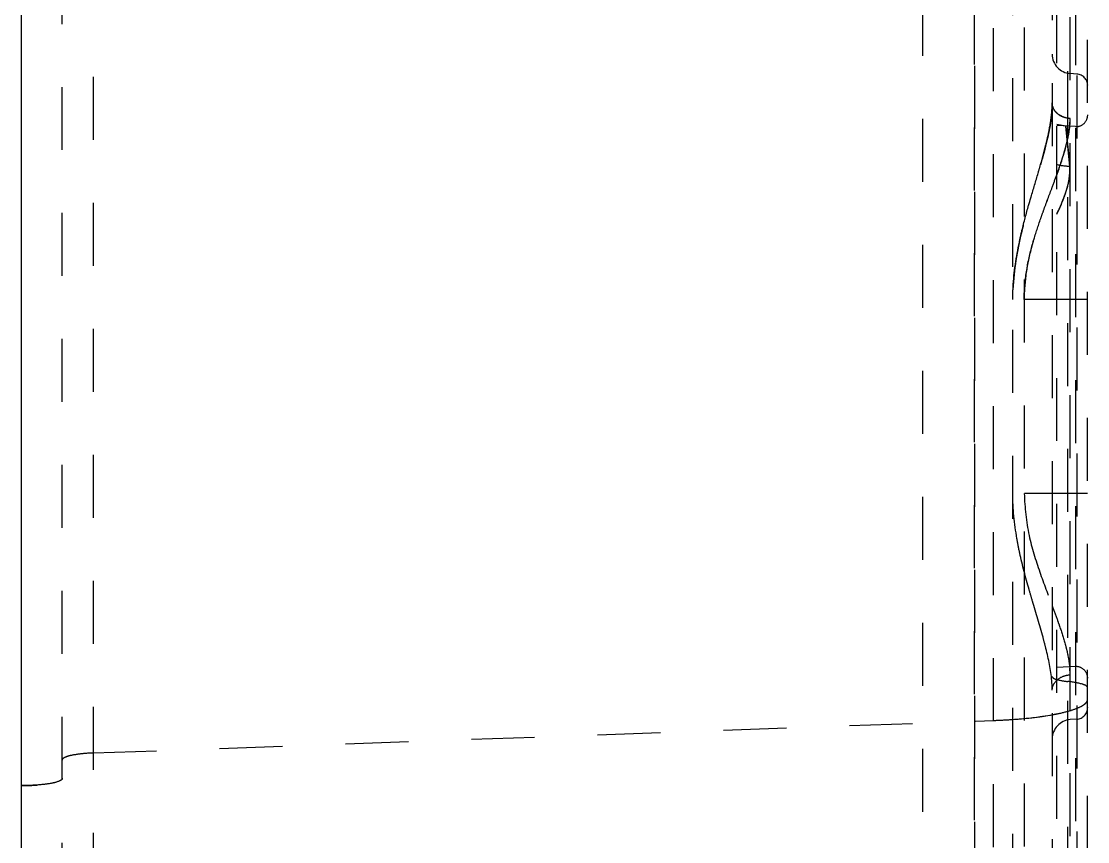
# Model space of a CAD drawing. Header units: millimetres. Extents: x 309 to 11345, y -1340 to 1318.
# Drawn here: x 1437.3 to 1464.93, y -570.56 to -549.29 of the extents above; entities that cross this region are included whole.
import ezdxf

# ---------------------------------------------------------------- set-up
doc = ezdxf.new("R2010")
doc.units = ezdxf.units.MM
doc.header["$LTSCALE"] = 16.335
doc.linetypes.add('HIDDEN', pattern=[0.2, 0.1, -0.1])
doc.layers.get('0').update_dxf_attribs({"linetype": 'CONTINUOUS'})
doc.layers.add('DEFAULT_2', color=8, linetype='HIDDEN')

msp = doc.modelspace()

# ---------------------------------------------------------------- linework, layer by layer
at = {"color": 7, "linetype": 'Continuous'}
msp.add_line((1437.303, -708.458), (1437.303, -218.458), dxfattribs=at)
at = {"layer": 'DEFAULT_2', "color": 8, "linetype": 'HIDDEN'}
for p, q in [((1462.493, -600.102), (1462.493, -312.814)), ((1464.934, -597.141), (1464.934, -315.775)), ((1464.424, -594.681), (1464.424, -318.235)), ((1464.015, -318.935), (1464.015, -593.981)), ((1462.006, -586.34), (1462.006, -324.903)), ((1464.654, -325.271), (1464.654, -587.645)), ((1460.667, -586.117), (1460.667, -326.799)), ((1464.134, -586.306), (1464.134, -326.634)), ((1464.617, -326.634), (1464.617, -586.282)), ((1462.993, -581.794), (1462.993, -471.038)), ((1463.29, -471.038), (1463.29, -581.794)), ((1464.483, -576.948), (1464.483, -494.334)), ((1438.361, -608.163), (1438.361, -529.382)), ((1439.174, -604.635), (1439.174, -529.263)), ((1462.006, -588.013), (1462.007, -541.705)), ((1464.654, -550.654), (1464.483, -550.642)), ((1464.617, -552.017), (1464.134, -551.992)), ((1464.471, -553.05), (1464.366, -552.004)), ((1464.471, -553.05), (1464.366, -552.004)), ((1464.366, -552.004), (1464.393, -552.276)), ((1464.366, -552.004), (1464.393, -552.276)), ((1464.46, -552.95), (1464.471, -553.05)), ((1464.46, -552.95), (1464.471, -553.05)), ((1464.934, -556.505), (1462.993, -556.505)), ((1464.934, -561.533), (1462.993, -561.533)), ((1464.617, -566.021), (1464.134, -566.046)), ((1439.174, -568.26), (1462.493, -567.416)), ((1464.654, -567.384), (1464.483, -567.396))]:
    msp.add_line(p, q, dxfattribs=at)
msp.add_lwpolyline([(1464.366, -552.004), (1464.325, -552.001), (1464.134, -551.964)], dxfattribs=at)
for centre, radius, start, end in [((1464.518, -550.14), 0.503, 180, 266), ((1464.633, -550.955), 0.302, 0, 86), ((1464.633, -551.716), 0.302, 267, 0), ((1764.663, -522.407), 301.752, 185.68081, 185.80933), ((1761.423, -522.73), 298.496, 185.68066, 185.81062), ((1436.65, -543.368), 29.212, 339.5182, 340.2366), ((1461.622, -566.356), 2.863, 2.5031, 5.8753), ((1464.633, -566.322), 0.302, 0, 93), ((1463.014, -561.688), 5.669, 280.4365, 281.5579), ((1464.633, -567.083), 0.302, 274, 0), ((1464.518, -567.898), 0.503, 94, 180), ((1437.358, -563.985), 5.119, 269.3738, 273.8606)]:
    msp.add_arc(centre, radius, start, end, dxfattribs=at)
for points, knots in [([(1464.015, -551.405), (1464.015, -551.756), (1463.863, -552.525), (1463.502, -553.711), (1463.12, -555.046), (1462.993, -556.01), (1462.994, -556.505)], [0, 0, 0, 0, 0.201795, 0.445615, 0.71495, 1, 1, 1, 1]), ([(1463.977, -551.873), (1463.983, -551.832), (1464.004, -551.677), (1464.015, -551.521), (1464.015, -551.406)], [0, 0, 0, 0, 0.261593, 1, 1, 1, 1]), ([(1464.123, -551.654), (1464.106, -551.636), (1464.049, -551.565), (1464.015, -551.472), (1464.015, -551.405)], [0, 0, 0, 0, 0.271773, 1, 1, 1, 1]), ([(1464.483, -551.808), (1464.365, -551.801), (1464.137, -551.729), (1464.015, -551.508), (1464.015, -551.406)], [0, 0, 0, 0, 0.53769, 1, 1, 1, 1]), ([(1464.246, -551.745), (1464.229, -551.736), (1464.164, -551.698), (1464.108, -551.645), (1464.077, -551.599)], [0, 0, 0, 0, 0.261298, 1, 1, 1, 1]), ([(1464.247, -551.743), (1464.23, -551.734), (1464.165, -551.698), (1464.109, -551.644), (1464.078, -551.598)], [0, 0, 0, 0, 0.261619, 1, 1, 1, 1]), ([(1463.29, -556.505), (1463.3, -556.271), (1463.336, -555.806), (1463.473, -555.129), (1463.683, -554.491), (1463.968, -553.706), (1464.312, -552.839), (1464.469, -552.129), (1464.483, -551.807)], [0, 0, 0, 0, 0.144458, 0.286589, 0.424881, 0.557759, 0.801087, 1, 1, 1, 1]), ([(1463.853, -552.486), (1463.866, -552.433), (1463.914, -552.23), (1463.955, -552.025), (1463.977, -551.873)], [0, 0, 0, 0, 0.261178, 1, 1, 1, 1]), ([(1464.274, -552.858), (1464.29, -552.808), (1464.35, -552.614), (1464.402, -552.417), (1464.432, -552.27)], [0, 0, 0, 0, 0.262006, 1, 1, 1, 1]), ([(1463.65, -553.224), (1463.668, -553.161), (1463.739, -552.916), (1463.807, -552.669), (1463.853, -552.486)], [0, 0, 0, 0, 0.258585, 1, 1, 1, 1]), ([(1464.142, -553.245), (1464.176, -553.148), (1464.221, -553.019), (1464.264, -552.889), (1464.274, -552.857)], [0, 0, 0, 0, 0.755682, 1, 1, 1, 1]), ([(1464.134, -554.284), (1464.189, -554.178), (1464.304, -553.916), (1464.452, -553.509), (1464.477, -553.195), (1464.47, -553.05)], [0, 0, 0, 0, 0.278885, 0.663866, 1, 1, 1, 1]), ([(1464.44, -553.463), (1464.447, -553.427), (1464.47, -553.291), (1464.475, -553.152), (1464.47, -553.05)], [0, 0, 0, 0, 0.263195, 1, 1, 1, 1]), ([(1463.405, -554.059), (1463.425, -553.987), (1463.506, -553.709), (1463.589, -553.431), (1463.65, -553.224)], [0, 0, 0, 0, 0.255542, 1, 1, 1, 1]), ([(1464.134, -554.284), (1464.205, -554.149), (1464.319, -553.879), (1464.413, -553.6), (1464.44, -553.463)], [0, 0, 0, 0, 0.522094, 1, 1, 1, 1]), ([(1463.717, -554.404), (1463.741, -554.334), (1463.838, -554.061), (1463.941, -553.791), (1464.016, -553.589)], [0, 0, 0, 0, 0.256215, 1, 1, 1, 1]), ([(1463.717, -554.404), (1463.741, -554.334), (1463.838, -554.062), (1463.941, -553.791), (1464.016, -553.589)], [0, 0, 0, 0, 0.256217, 1, 1, 1, 1]), ([(1463.717, -554.404), (1463.741, -554.334), (1463.838, -554.062), (1463.941, -553.791), (1464.016, -553.589)], [0, 0, 0, 0, 0.256218, 1, 1, 1, 1]), ([(1463.717, -554.403), (1463.741, -554.333), (1463.839, -554.061), (1463.941, -553.791), (1464.016, -553.589)], [0, 0, 0, 0, 0.256212, 1, 1, 1, 1]), ([(1463.179, -554.938), (1463.196, -554.863), (1463.264, -554.567), (1463.343, -554.273), (1463.405, -554.056)], [0, 0, 0, 0, 0.25441, 1, 1, 1, 1]), ([(1463.48, -555.165), (1463.497, -555.1), (1463.568, -554.843), (1463.652, -554.591), (1463.717, -554.403)], [0, 0, 0, 0, 0.25364, 1, 1, 1, 1]), ([(1462.993, -556.505), (1462.993, -556.372), (1463.012, -555.845), (1463.095, -555.322), (1463.179, -554.938)], [0, 0, 0, 0, 0.253092, 1, 1, 1, 1]), ([(1462.993, -556.505), (1462.993, -556.372), (1463.012, -555.845), (1463.095, -555.322), (1463.179, -554.938)], [0, 0, 0, 0, 0.253092, 1, 1, 1, 1]), ([(1462.993, -556.505), (1462.993, -556.372), (1463.012, -555.845), (1463.095, -555.322), (1463.179, -554.938)], [0, 0, 0, 0, 0.253092, 1, 1, 1, 1]), ([(1462.993, -556.505), (1462.993, -556.372), (1463.012, -555.845), (1463.095, -555.322), (1463.179, -554.938)], [0, 0, 0, 0, 0.253092, 1, 1, 1, 1]), ([(1463.174, -563.076), (1463.147, -562.951), (1463.048, -562.443), (1462.994, -561.924), (1462.994, -561.533)], [0, 0, 0, 0, 0.246289, 1, 1, 1, 1]), ([(1463.417, -562.617), (1463.485, -562.941), (1463.681, -563.555), (1463.906, -564.156), (1464.015, -564.448)], [0, 0, 0, 0, 0.514549, 1, 1, 1, 1]), ([(1463.505, -564.323), (1463.475, -564.223), (1463.354, -563.81), (1463.243, -563.394), (1463.174, -563.076)], [0, 0, 0, 0, 0.243431, 1, 1, 1, 1]), ([(1463.853, -565.554), (1463.829, -565.456), (1463.721, -565.044), (1463.597, -564.635), (1463.505, -564.323)], [0, 0, 0, 0, 0.23682, 1, 1, 1, 1]), ([(1464.149, -564.811), (1464.168, -564.865), (1464.241, -565.071), (1464.309, -565.28), (1464.351, -565.436)], [0, 0, 0, 0, 0.259979, 1, 1, 1, 1]), ([(1464.015, -566.633), (1464.015, -566.55), (1463.996, -566.186), (1463.921, -565.828), (1463.853, -565.554)], [0, 0, 0, 0, 0.227082, 1, 1, 1, 1]), ([(1464.351, -565.436), (1464.366, -565.491), (1464.418, -565.697), (1464.455, -565.908), (1464.471, -566.063)], [0, 0, 0, 0, 0.265542, 1, 1, 1, 1]), ([(1464.015, -566.277), (1464.015, -566.293), (1464.055, -566.33), (1464.19, -566.376), (1464.323, -566.397), (1464.424, -566.407)], [0, 0, 0, 0, 0.108808, 0.311382, 1, 1, 1, 1]), ([(1464.015, -566.633), (1464.015, -566.568), (1464.063, -566.427), (1464.175, -566.332), (1464.242, -566.297)], [0, 0, 0, 0, 0.464996, 1, 1, 1, 1]), ([(1464.934, -566.57), (1464.934, -566.55), (1464.885, -566.504), (1464.716, -566.447), (1464.55, -566.421), (1464.424, -566.407)], [0, 0, 0, 0, 0.108777, 0.311339, 1, 1, 1, 1]), ([(1462.493, -567.416), (1462.816, -567.405), (1463.405, -567.364), (1464.084, -567.268), (1464.523, -567.153), (1464.757, -567.066), (1464.934, -566.952), (1464.934, -566.865)], [0, 0, 0, 0, 0.378095, 0.688334, 0.807314, 0.898656, 1, 1, 1, 1]), ([(1464.867, -566.983), (1464.878, -566.974), (1464.91, -566.942), (1464.934, -566.897), (1464.934, -566.865)], [0, 0, 0, 0, 0.300499, 1, 1, 1, 1]), ([(1462.493, -567.416), (1462.636, -567.411), (1463.154, -567.385), (1463.672, -567.332), (1464.041, -567.264)], [0, 0, 0, 0, 0.274952, 1, 1, 1, 1]), ([(1464.15, -567.243), (1464.269, -567.218), (1464.475, -567.169), (1464.676, -567.097), (1464.757, -567.055)], [0, 0, 0, 0, 0.571645, 1, 1, 1, 1]), ([(1439.174, -568.26), (1439.067, -568.264), (1438.873, -568.276), (1438.613, -568.317), (1438.454, -568.356), (1438.361, -568.415), (1438.361, -568.444)], [0, 0, 0, 0, 0.377857, 0.688707, 0.898578, 1, 1, 1, 1]), ([(1438.361, -568.917), (1438.361, -568.954), (1438.226, -569.02), (1438.02, -569.061), (1437.682, -569.1), (1437.436, -569.105), (1437.303, -569.104)], [0, 0, 0, 0, 0.100365, 0.318952, 0.634691, 1, 1, 1, 1])]:
    msp.add_open_spline(points, degree=3, knots=knots, dxfattribs=at)
for points in [[(1464.077, -551.599), (1464.039, -551.543), (1464.015, -551.474), (1464.015, -551.406)], [(1464.077, -551.599), (1464.039, -551.543), (1464.015, -551.474), (1464.015, -551.406)], [(1464.077, -551.599), (1464.039, -551.543), (1464.015, -551.474), (1464.015, -551.406)], [(1464.483, -551.807), (1464.402, -551.803), (1464.319, -551.782), (1464.246, -551.745)], [(1464.483, -551.807), (1464.402, -551.802), (1464.32, -551.78), (1464.247, -551.743)], [(1464.432, -552.27), (1464.45, -552.178), (1464.465, -552.086), (1464.474, -551.992)], [(1464.432, -552.269), (1464.45, -552.178), (1464.465, -552.085), (1464.474, -551.993)], [(1464.432, -552.27), (1464.45, -552.178), (1464.465, -552.086), (1464.474, -551.993)], [(1464.432, -552.27), (1464.45, -552.178), (1464.465, -552.086), (1464.474, -551.993)], [(1464.472, -552.007), (1464.479, -551.941), (1464.483, -551.874), (1464.483, -551.807)], [(1464.474, -551.993), (1464.48, -551.931), (1464.483, -551.869), (1464.483, -551.807)], [(1464.474, -551.993), (1464.48, -551.931), (1464.483, -551.869), (1464.483, -551.807)], [(1464.474, -551.992), (1464.48, -551.931), (1464.483, -551.869), (1464.483, -551.808)], [(1464.47, -553.05), (1464.357, -553.049), (1464.243, -553.034), (1464.134, -553.003)], [(1464.47, -553.05), (1464.357, -553.049), (1464.243, -553.034), (1464.134, -553.003)], [(1463.335, -555.87), (1463.368, -555.632), (1463.418, -555.397), (1463.48, -555.165)], [(1463.29, -556.505), (1463.29, -556.293), (1463.306, -556.08), (1463.335, -555.87)], [(1463.29, -561.533), (1463.306, -561.896), (1463.342, -562.261), (1463.417, -562.617)], [(1464.015, -564.448), (1464.06, -564.569), (1464.105, -564.69), (1464.149, -564.811)], [(1464.242, -566.297), (1464.316, -566.259), (1464.4, -566.236), (1464.483, -566.231)], [(1464.83, -567.011), (1464.843, -567.003), (1464.855, -566.993), (1464.867, -566.983)], [(1464.757, -567.055), (1464.782, -567.042), (1464.807, -567.028), (1464.83, -567.011)]]:
    msp.add_open_spline(points, degree=3, dxfattribs=at)

doc.saveas('drawing.dxf')
